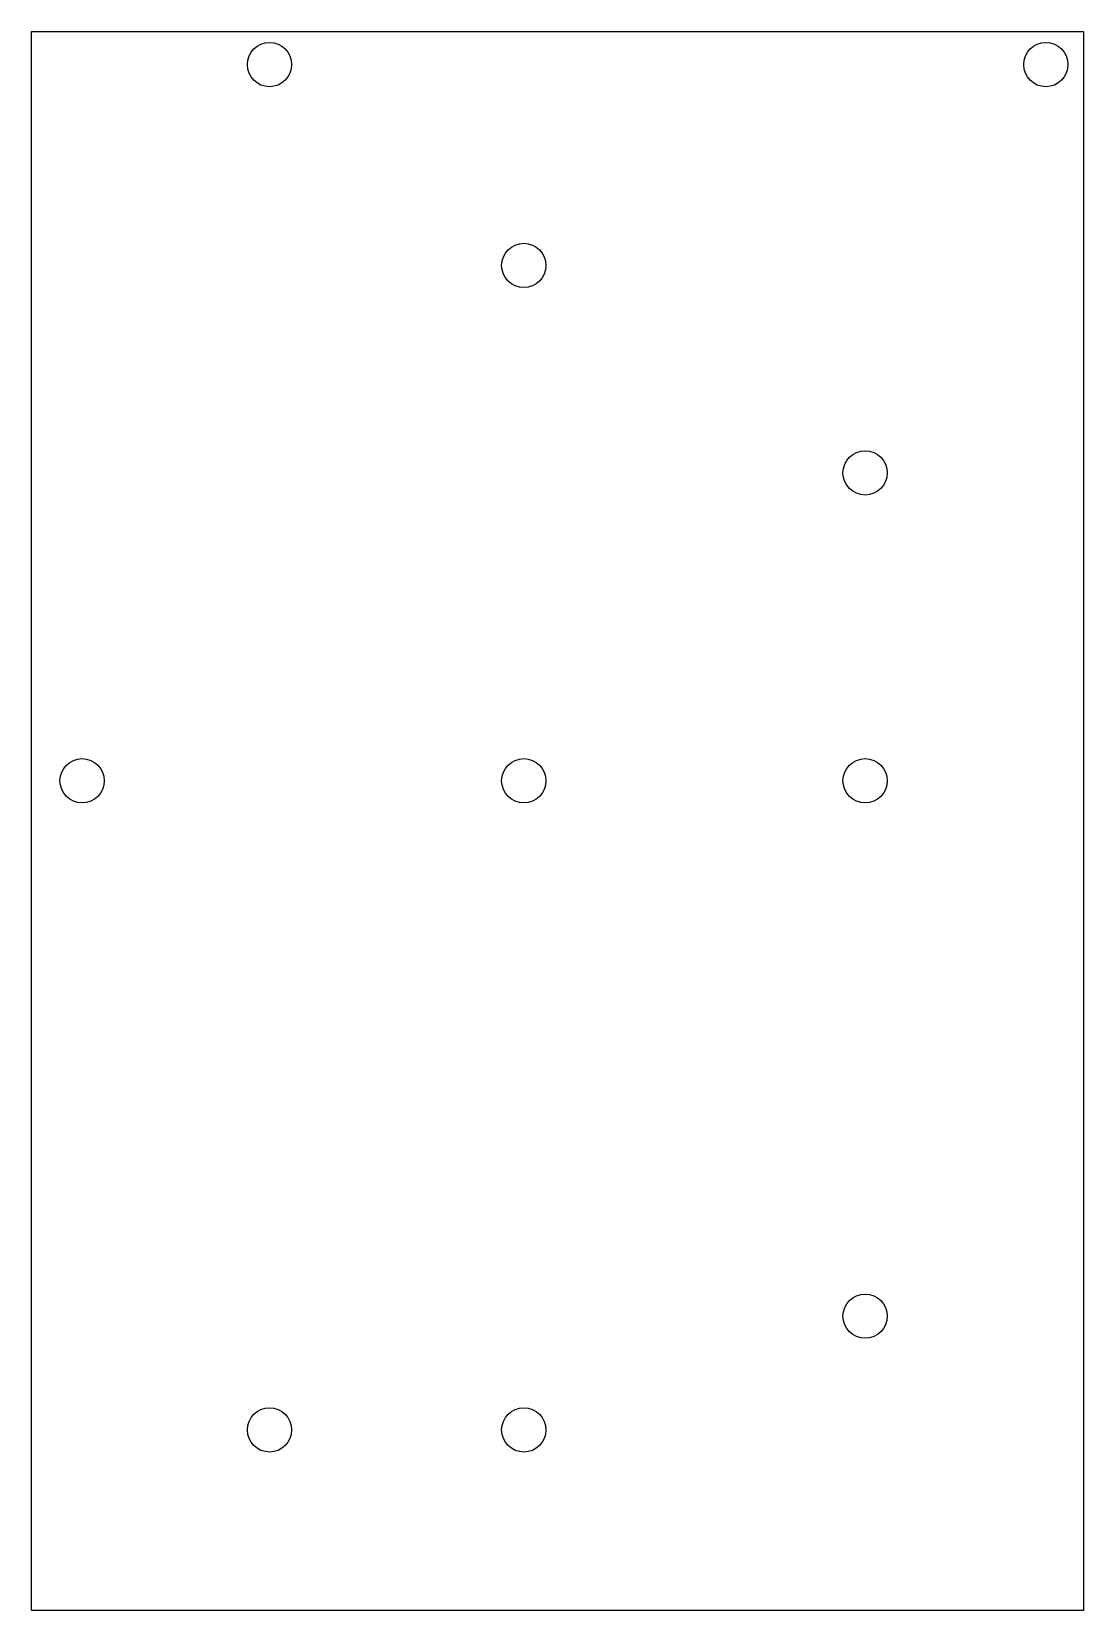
# Model space of a CAD drawing. Extents: x 0 to 100, y 0 to 150.
import ezdxf

# ---------------------------------------------------------------- set-up
doc = ezdxf.new("R2010")
doc.units = 0
doc.layers.add('Carte_Micro_V1_etch_mask_top', color=7, linetype='CONTINUOUS')

msp = doc.modelspace()

# ---------------------------------------------------------------- linework, layer by layer
at = {"layer": 'Carte_Micro_V1_etch_mask_top', "color": 7}
for p, q in [((0.017639, 149.814554), (99.814451, 149.814554)), ((0.017639, 0.01763), (0.017639, 149.814554)), ((0.017639, 149.814554), (0.017639, 149.814554)), ((99.814451, 149.814554), (99.814451, 0.01763)), ((24.688373, 146.680215), (24.688373, 146.680215)), ((24.688373, 146.680213), (24.688373, 146.680213)), ((98.348257, 146.680213), (98.348257, 146.680213)), ((98.348259, 146.680215), (98.348259, 146.680215)), ((48.818263, 127.630202), (48.818263, 127.630202)), ((48.818265, 127.630203), (48.818265, 127.630203)), ((81.203261, 107.945192), (81.203261, 107.945192)), ((81.203261, 107.94519), (81.203261, 107.94519)), ((6.908459, 78.735173), (6.908459, 78.735173)), ((6.90846, 78.735175), (6.90846, 78.735175)), ((48.818263, 78.735173), (48.818263, 78.735173)), ((48.818265, 78.735175), (48.818265, 78.735175)), ((81.203261, 78.735175), (81.203261, 78.735175)), ((81.203261, 78.735173), (81.203261, 78.735173)), ((81.203261, 27.935145), (81.203261, 27.935145)), ((81.203261, 27.935143), (81.203261, 27.935143)), ((24.688373, 17.140139), (24.688373, 17.140139)), ((24.688373, 17.140137), (24.688373, 17.140137)), ((48.818263, 17.140137), (48.818263, 17.140137)), ((48.818265, 17.140139), (48.818265, 17.140139)), ((99.814451, 0.01763), (0.017639, 0.01763))]:
    msp.add_line(p, q, dxfattribs=at)
for points in [[(20.488373, 146.680215), (20.488373, 147.840013), (21.428575, 148.780215), (22.588373, 148.780215)], [(20.488373, 146.680213), (20.488373, 147.840012), (21.428575, 148.780214), (22.588373, 148.780214)], [(22.588373, 148.780215), (23.748171, 148.780215), (24.688373, 147.840013), (24.688373, 146.680215)], [(22.588373, 148.780214), (23.748171, 148.780214), (24.688373, 147.840012), (24.688373, 146.680213)], [(94.148259, 146.680215), (94.148259, 147.840013), (95.088461, 148.780215), (96.248259, 148.780215)], [(94.148259, 146.680213), (94.148259, 147.840012), (95.088461, 148.780214), (96.248259, 148.780214)], [(96.248259, 148.780215), (97.408057, 148.780215), (98.348259, 147.840013), (98.348259, 146.680215)], [(96.248259, 148.780214), (97.408057, 148.780214), (98.348257, 147.840012), (98.348257, 146.680213)], [(22.588373, 144.580215), (21.428575, 144.580215), (20.488373, 145.520417), (20.488373, 146.680215)], [(22.588373, 144.580212), (21.428575, 144.580212), (20.488373, 145.520414), (20.488373, 146.680213)], [(24.688373, 146.680215), (24.688373, 145.520417), (23.748171, 144.580215), (22.588373, 144.580215)], [(24.688373, 146.680213), (24.688373, 145.520414), (23.748171, 144.580212), (22.588373, 144.580212)], [(96.248259, 144.580215), (95.088461, 144.580215), (94.148259, 145.520417), (94.148259, 146.680215)], [(96.248259, 144.580212), (95.088461, 144.580212), (94.148259, 145.520414), (94.148259, 146.680213)], [(98.348259, 146.680215), (98.348259, 145.520417), (97.408057, 144.580215), (96.248259, 144.580215)], [(98.348257, 146.680213), (98.348257, 145.520414), (97.408057, 144.580212), (96.248259, 144.580212)], [(44.618265, 127.630203), (44.618265, 128.790001), (45.558467, 129.730204), (46.718265, 129.730204)], [(44.618265, 127.630202), (44.618265, 128.790001), (45.558465, 129.730203), (46.718263, 129.730203)], [(46.718263, 129.730203), (47.878061, 129.730203), (48.818263, 128.790001), (48.818263, 127.630202)], [(46.718265, 129.730204), (47.878063, 129.730204), (48.818265, 128.790001), (48.818265, 127.630203)], [(46.718265, 125.530203), (45.558467, 125.530203), (44.618265, 126.470406), (44.618265, 127.630203)], [(46.718263, 125.5302), (45.558465, 125.5302), (44.618265, 126.470404), (44.618265, 127.630202)], [(48.818263, 127.630202), (48.818263, 126.470404), (47.878061, 125.5302), (46.718263, 125.5302)], [(48.818265, 127.630203), (48.818265, 126.470406), (47.878063, 125.530203), (46.718265, 125.530203)], [(77.003261, 107.94519), (77.003261, 109.10499), (77.943463, 110.045192), (79.103261, 110.045192)], [(77.003261, 107.945192), (77.003261, 109.10499), (77.943463, 110.045192), (79.103261, 110.045192)], [(79.103261, 110.045192), (80.263059, 110.045192), (81.203261, 109.10499), (81.203261, 107.94519)], [(79.103261, 110.045192), (80.263059, 110.045192), (81.203261, 109.10499), (81.203261, 107.945192)], [(79.103261, 105.845192), (77.943463, 105.845192), (77.003261, 106.785394), (77.003261, 107.945192)], [(79.103261, 105.845189), (77.943463, 105.845189), (77.003261, 106.785392), (77.003261, 107.94519)], [(81.203261, 107.945192), (81.203261, 106.785394), (80.263059, 105.845192), (79.103261, 105.845192)], [(81.203261, 107.94519), (81.203261, 106.785392), (80.263059, 105.845189), (79.103261, 105.845189)], [(2.708459, 78.735173), (2.708459, 79.894973), (3.648661, 80.835175), (4.808459, 80.835175)], [(2.70846, 78.735175), (2.70846, 79.894973), (3.648662, 80.835175), (4.80846, 80.835175)], [(4.808459, 80.835175), (5.968257, 80.835175), (6.908459, 79.894973), (6.908459, 78.735173)], [(4.80846, 80.835175), (5.968258, 80.835175), (6.90846, 79.894973), (6.90846, 78.735175)], [(44.618265, 78.735173), (44.618265, 79.894973), (45.558465, 80.835175), (46.718263, 80.835175)], [(44.618265, 78.735175), (44.618265, 79.894973), (45.558467, 80.835175), (46.718265, 80.835175)], [(46.718263, 80.835175), (47.878061, 80.835175), (48.818263, 79.894973), (48.818263, 78.735173)], [(46.718265, 80.835175), (47.878063, 80.835175), (48.818265, 79.894973), (48.818265, 78.735175)], [(77.003261, 78.735173), (77.003261, 79.894973), (77.943463, 80.835175), (79.103261, 80.835175)], [(77.003261, 78.735175), (77.003261, 79.894973), (77.943463, 80.835175), (79.103261, 80.835175)], [(79.103261, 80.835175), (80.263059, 80.835175), (81.203261, 79.894973), (81.203261, 78.735173)], [(79.103261, 80.835175), (80.263059, 80.835175), (81.203261, 79.894973), (81.203261, 78.735175)], [(4.808459, 76.635173), (3.648661, 76.635173), (2.708459, 77.575375), (2.708459, 78.735173)], [(4.80846, 76.635175), (3.648662, 76.635175), (2.70846, 77.575377), (2.70846, 78.735175)], [(6.908459, 78.735173), (6.908459, 77.575375), (5.968257, 76.635173), (4.808459, 76.635173)], [(6.90846, 78.735175), (6.90846, 77.575377), (5.968258, 76.635175), (4.80846, 76.635175)], [(46.718265, 76.635175), (45.558467, 76.635175), (44.618265, 77.575377), (44.618265, 78.735175)], [(46.718263, 76.635173), (45.558465, 76.635173), (44.618265, 77.575375), (44.618265, 78.735173)], [(48.818263, 78.735173), (48.818263, 77.575375), (47.878061, 76.635173), (46.718263, 76.635173)], [(48.818265, 78.735175), (48.818265, 77.575377), (47.878063, 76.635175), (46.718265, 76.635175)], [(79.103261, 76.635175), (77.943463, 76.635175), (77.003261, 77.575377), (77.003261, 78.735175)], [(79.103261, 76.635173), (77.943463, 76.635173), (77.003261, 77.575375), (77.003261, 78.735173)], [(81.203261, 78.735175), (81.203261, 77.575377), (80.263059, 76.635175), (79.103261, 76.635175)], [(81.203261, 78.735173), (81.203261, 77.575375), (80.263059, 76.635173), (79.103261, 76.635173)], [(77.003261, 27.935143), (77.003261, 29.094943), (77.943463, 30.035145), (79.103261, 30.035145)], [(77.003261, 27.935145), (77.003261, 29.094943), (77.943463, 30.035145), (79.103261, 30.035145)], [(79.103261, 30.035145), (80.263059, 30.035145), (81.203261, 29.094943), (81.203261, 27.935143)], [(79.103261, 30.035145), (80.263059, 30.035145), (81.203261, 29.094943), (81.203261, 27.935145)], [(79.103261, 25.835145), (77.943463, 25.835145), (77.003261, 26.775347), (77.003261, 27.935145)], [(79.103261, 25.835143), (77.943463, 25.835143), (77.003261, 26.775345), (77.003261, 27.935143)], [(81.203261, 27.935145), (81.203261, 26.775347), (80.263059, 25.835145), (79.103261, 25.835145)], [(81.203261, 27.935143), (81.203261, 26.775345), (80.263059, 25.835143), (79.103261, 25.835143)], [(20.488373, 17.140137), (20.488373, 18.299937), (21.428575, 19.240139), (22.588373, 19.240139)], [(20.488373, 17.140139), (20.488373, 18.299937), (21.428575, 19.240139), (22.588373, 19.240139)], [(22.588373, 19.240139), (23.748171, 19.240139), (24.688373, 18.299937), (24.688373, 17.140137)], [(22.588373, 19.240139), (23.748171, 19.240139), (24.688373, 18.299937), (24.688373, 17.140139)], [(44.618265, 17.140137), (44.618265, 18.299937), (45.558465, 19.240139), (46.718263, 19.240139)], [(44.618265, 17.140139), (44.618265, 18.299937), (45.558467, 19.240139), (46.718265, 19.240139)], [(46.718263, 19.240139), (47.878061, 19.240139), (48.818263, 18.299937), (48.818263, 17.140137)], [(46.718265, 19.240139), (47.878063, 19.240139), (48.818265, 18.299937), (48.818265, 17.140139)], [(22.588373, 15.040139), (21.428575, 15.040139), (20.488373, 15.980341), (20.488373, 17.140139)], [(22.588373, 15.040137), (21.428575, 15.040137), (20.488373, 15.980339), (20.488373, 17.140137)], [(24.688373, 17.140139), (24.688373, 15.980341), (23.748171, 15.040139), (22.588373, 15.040139)], [(24.688373, 17.140137), (24.688373, 15.980339), (23.748171, 15.040137), (22.588373, 15.040137)], [(46.718265, 15.040139), (45.558467, 15.040139), (44.618265, 15.980341), (44.618265, 17.140139)], [(46.718263, 15.040137), (45.558465, 15.040137), (44.618265, 15.980339), (44.618265, 17.140137)], [(48.818263, 17.140137), (48.818263, 15.980339), (47.878061, 15.040137), (46.718263, 15.040137)], [(48.818265, 17.140139), (48.818265, 15.980341), (47.878063, 15.040139), (46.718265, 15.040139)]]:
    msp.add_open_spline(points, degree=3, dxfattribs=at)

doc.saveas('drawing.dxf')
